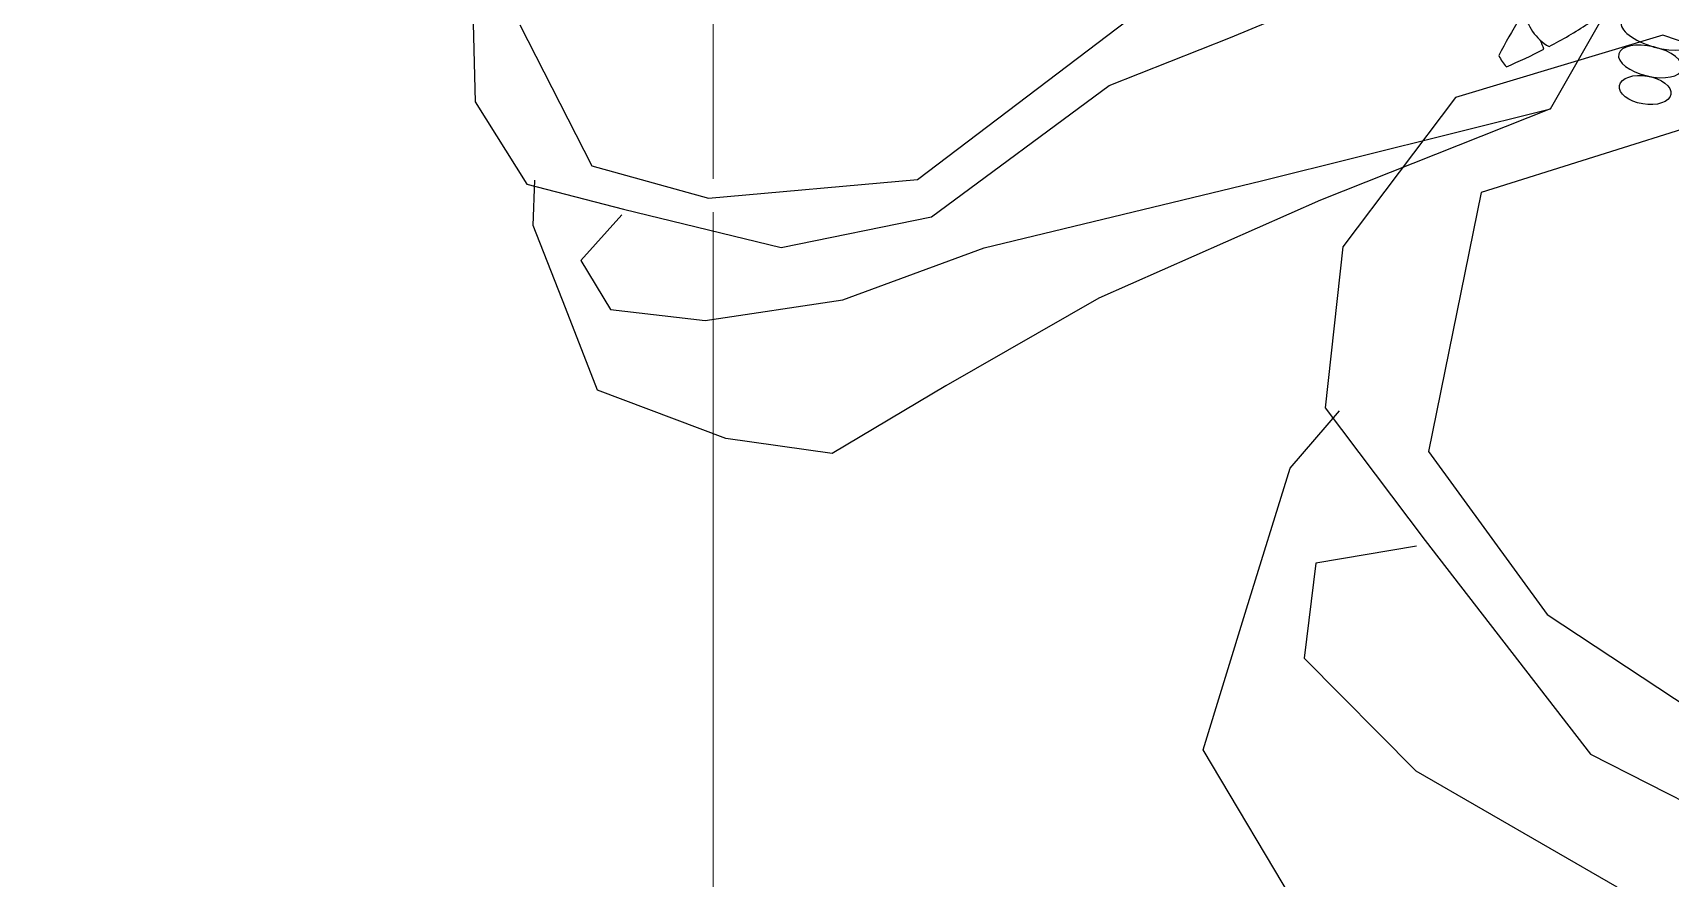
# Model space of a CAD drawing. Header units: millimetres. Extents: x -343543 to 400519, y -115663 to 104219.
# Drawn here: x -165508 to -164606, y 437 to 903 of the extents above; entities that cross this region are included whole.
import ezdxf
from ezdxf.xclip import XClip

# ---------------------------------------------------------------- set-up
doc = ezdxf.new("R2010")
doc.units = ezdxf.units.MM
doc.header["$XCLIPFRAME"] = 0
doc.linetypes.add('XREF MAT BANG TUONG XAY$0$CENTER', pattern=[50.8, 31.75, -6.35, 6.35, -6.35])
doc.layers.get('0').update_dxf_attribs({"color": 231, "lineweight": 0})
for name, color, linetype, lineweight in [('A-PATT', 252, 'Continuous', 9), ('A-SYMBOLS', 10, 'Continuous', 13), ('XREF MAT BANG TUONG XAY$0$A-GRID', 8, 'XREF MAT BANG TUONG XAY$0$CENTER', 15)]:
    doc.layers.add(name, color=color, linetype=linetype, lineweight=lineweight)
doc.layers.add('XREF MAT BANG NOI THAT$0$FF-Plants', color=8, linetype='Continuous')
doc.layers.add('XREF MAT BANG TUONG XAY$0$A-PATT', color=8, linetype='Continuous')

# ---------------------------------------------------------------- blocks, each defined once
blk = doc.blocks.new('XREF MAT BANG TUONG XAY$0$00.xref_IKIGAI_Truc')
at = {"layer": 'XREF MAT BANG TUONG XAY$0$A-GRID', "color": 8, "ltscale": 20}
blk.add_lwpolyline([(16200, -3895), (16200, 22641.72)], dxfattribs=at)
blk = doc.blocks.new('XREF MAT BANG TUONG XAY$0$xref_IKIGAI_Cot')
at = {"layer": 'XREF MAT BANG TUONG XAY$0$A-GRID', "color": 8, "ltscale": 20}
blk.add_lwpolyline([(16200, -3895), (16200, 22641.72)], dxfattribs=at)
blk = doc.blocks.new('XREF MAT BANG NOI THAT$0$YLD.Studio-03-28')
at = {"layer": 'XREF MAT BANG NOI THAT$0$FF-Plants', "color": 8}
for centre, major_axis, ratio, start_param, end_param in [((164.81, -310.51), (335.81, 95.52), 1, 2.324239, 2.390992), ((-103.93, -121.7), (27.45, 7.81), 1, 3.041096, 3.907647), ((-247.58, 98.25), (268.25, 67.73), 1, -1.331889, -1.241895), ((-58.11, -138.26), (-20.48, 5.72), 0.405439, 4.712389, 10.995574), ((-148.49, -155.88), (20.18, 20.18), 1, 5.783878, 5.971852), ((-120.41, -138.5), (27.48, 7.72), 1, 3.333395, 3.591583), ((-247.58, 98.25), (262.76, 86.63), 1, -1.496933, -1.414506), ((-62.44, -154.51), (-17.52, 4.12), 0.456009, 4.712389, 10.995574), ((-65.4, -170.23), (-14.12, 2.44), 0.543524, 4.712389, 10.995574)]:
    blk.add_ellipse(centre, major_axis=major_axis, ratio=ratio, start_param=start_param, end_param=end_param, dxfattribs=at)
blk = doc.blocks.new('XREF MAT BANG NOI THAT$0$YLD.Studio-03-187')
at = {"layer": 'XREF MAT BANG NOI THAT$0$FF-Plants', "color": 8}
for p, q in [((-408.91, -100.88), (-523.05, -135.27)), ((-293.44, -140.94), (-408.91, -100.88)), ((-523.05, -135.27), (-585.09, -217.39)), ((-350.44, -137.55), (-508.97, -187.6)), ((-508.97, -187.6), (-537.97, -330.05)), ((-585.09, -217.39), (-594.9, -306.06)), ((-594.9, -306.06), (-539.73, -379.14)), ((-614.02, -339.25), (-586.99, -307.67)), ((-537.97, -330.05), (-472.64, -419.91)), ((-638.04, -416.77), (-614.02, -339.25)), ((-544.49, -382.29), (-599.95, -391.58)), ((-539.73, -379.14), (-448.71, -496.79)), ((-599.95, -391.58), (-606.46, -443.82)), ((-662.06, -494.29), (-638.04, -416.77)), ((-472.64, -419.91), (-311.95, -525.94)), ((-606.46, -443.82), (-544.91, -505.84)), ((-597.51, -602.26), (-662.06, -494.29)), ((-448.71, -496.79), (-323.15, -560.74)), ((-544.91, -505.84), (-434.28, -569.64))]:
    blk.add_line(p, q, dxfattribs=at)
blk = doc.blocks.new('XREF MAT BANG NOI THAT$0$YLD.Studio-03-233')
at = {"layer": 'XREF MAT BANG NOI THAT$0$FF-Plants', "color": 8}
for p, q in [((77.28, -351.49), (177.36, -309.95)), ((-94.96, -429.81), (52.1, -318.09)), ((-340.02, -325.26), (-338.47, -387)), ((253.38, -390.75), (286.54, -333.1)), ((-313.86, -344.57), (-274.26, -422.28)), ((10.44, -377.99), (77.28, -351.49)), ((-87.22, -450.34), (10.44, -377.99)), ((-338.47, -387), (-309.95, -432.29)), ((94.28, -430.46), (253.38, -390.75)), ((253.38, -390.75), (126.88, -441.06)), ((-274.26, -422.28), (-210.01, -440.07)), ((-309.95, -432.29), (-256.74, -445.99)), ((-306.53, -455.01), (-305.63, -430.09)), ((-210.01, -440.07), (-94.96, -429.81)), ((-58.25, -467.31), (94.28, -430.46)), ((126.88, -441.06), (4.82, -495.02)), ((-257.8, -449.25), (-280.37, -474.32)), ((-256.74, -445.99), (-170.06, -467.22)), ((-170.06, -467.22), (-87.22, -450.34)), ((-288.84, -500.38), (-306.53, -455.01)), ((-136.06, -496.03), (-58.25, -467.31)), ((-280.37, -474.32), (-263.91, -501.29)), ((4.82, -495.02), (-79.35, -543.29)), ((-271.16, -545.75), (-288.84, -500.38)), ((-263.91, -501.29), (-211.84, -507.41)), ((-211.84, -507.41), (-136.06, -496.03)), ((-200.51, -572.33), (-271.16, -545.75)), ((-79.35, -543.29), (-141.93, -580.57)), ((-141.93, -580.57), (-200.51, -572.33))]:
    blk.add_line(p, q, dxfattribs=at)
blk = doc.blocks.new('XREF MAT BANG NOI THAT')
at = {"color": 8}
for name, p in [('XREF MAT BANG NOI THAT$0$YLD.Studio-03-28', (16778.42, 1041.43)), ('XREF MAT BANG NOI THAT$0$YLD.Studio-03-233', (16407.48, 1251.66)), ('XREF MAT BANG NOI THAT$0$YLD.Studio-03-187', (17131.71, 1002.34))]:
    blk.add_blockref(name, p, dxfattribs=at)
blk = doc.blocks.new('01.Xref _MB T1')
at = {"layer": 'XREF MAT BANG TUONG XAY$0$A-PATT', "color": 8}
blk.add_lwpolyline([(18814.13903, 1690.28546, -0.217715917), (18633.99179, 1490.84365, -0.082745941), (18269.47742, 1414.92062, -0.021794656), (17671.15311, 1400.46683, 0.00944351), (17056.00387, 1401.25773, 0.082639146), (16102.71191, 1248.63274, 0.188834132), (15497.2539, 748.06419, 0.135173683)], format="xyb", dxfattribs=at)
at = {"color": 8}
blk.add_blockref('XREF MAT BANG TUONG XAY$0$00.xref_IKIGAI_Truc', (0.00011, 0), dxfattribs=at)
ref = blk.add_blockref('XREF MAT BANG TUONG XAY$0$xref_IKIGAI_Cot', (-0.00927, -0.00001), dxfattribs=at)
XClip(ref).set_block_clipping_path([(-1610.3425959283, -2225.6693134198), (41829.1295208634, 21555.8819575264)])
at = {"layer": 'A-PATT', "color": 8}
blk.add_blockref('XREF MAT BANG NOI THAT', (0, 0), dxfattribs=at)

msp = doc.modelspace()

# ---------------------------------------------------------------- block references
at = {"layer": 'A-SYMBOLS'}
msp.add_blockref('01.Xref _MB T1', (-181333.08, 0), dxfattribs=at)

doc.saveas('drawing.dxf')
